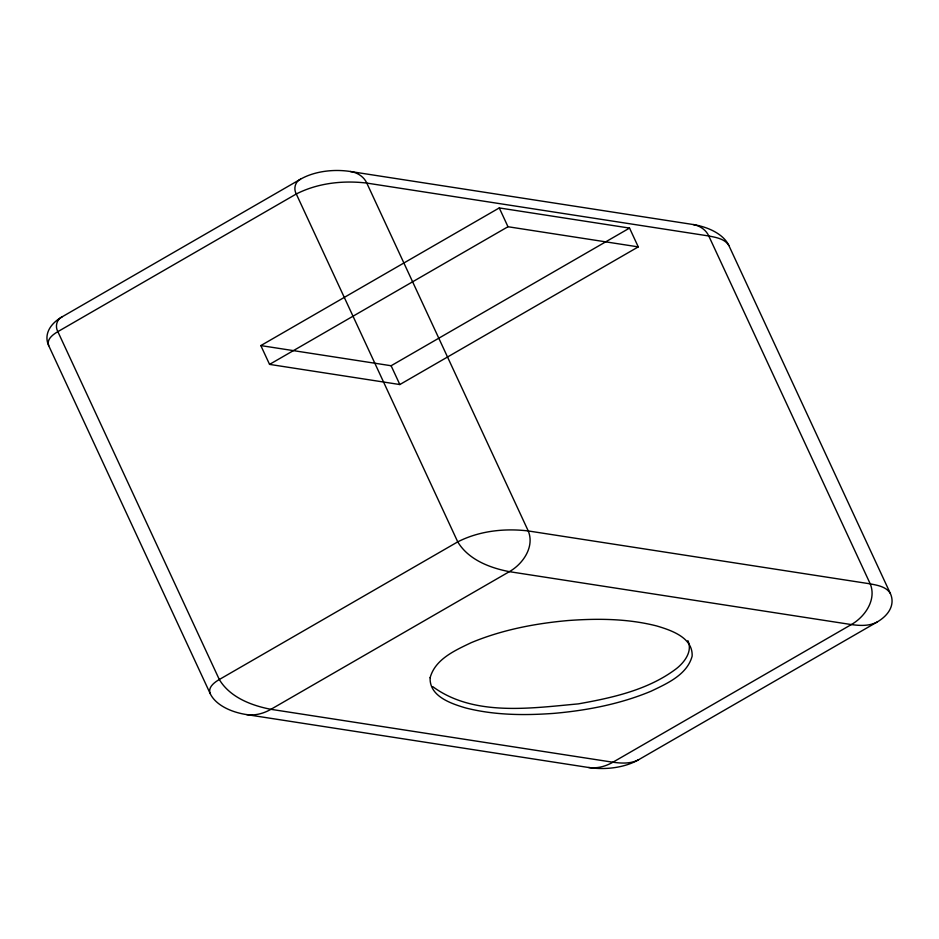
<?xml version="1.0" encoding="UTF-8"?>
<svg xmlns="http://www.w3.org/2000/svg" width="939" height="939" viewBox="0 0 939 939"><rect width="100%" height="100%" fill="white"/><g stroke="black" fill="none" stroke-linecap="round" stroke-linejoin="round"><path stroke-width="1.41" d="M728.84 245.478A51.622 29.802 0 0 0 692.336 224.398L350.353 171.497A51.622 29.802 0 0 0 300.492 179.208L62.068 316.866C56.598 319.46 54.955 326.549 57.854 331.643L219.303 679.519C229.961 697.348 251.417 705.541 270.925 709.321L612.909 762.222C621.395 763.395 630.691 763.912 638.508 759.792L876.932 622.134A51.622 29.802 0 0 0 890.289 593.342L728.84 245.478C724.732 238.729 715.905 237.403 708.781 235.982L366.797 183.082C343.017 180.241 317.793 183.023 296.29 193.986L57.854 331.643C53.124 334.413 46.246 339.308 48.711 345.658L210.16 693.522A51.622 29.802 0 0 0 246.664 714.602L588.647 767.503C597.04 768.748 605.643 766.4 612.909 762.222L851.333 624.564C864.948 616.864 876.768 599.716 870.23 583.858L708.781 235.982C705.999 229.797 699.778 225.689 693.205 224.55M300.492 179.208C295.022 181.802 293.379 188.892 296.29 193.986L457.739 541.862C468.385 559.691 489.841 567.895 509.361 571.663L851.333 624.564C859.831 625.738 869.115 626.254 876.932 622.134M260.831 345.587L499.266 207.93L629.541 228.083L638.262 246.887L399.838 384.544L269.563 364.391L260.831 345.587L391.117 365.741L629.541 228.083M269.563 364.391L507.987 226.733L638.262 246.887M246.664 714.602C255.056 715.847 263.659 713.499 270.925 709.321L509.361 571.663C522.964 563.963 534.796 546.815 528.246 530.946L366.797 183.082C363.886 176.602 357.254 172.459 350.353 171.497M432.703 686.609C473.726 716.856 530.864 708.159 578.283 703.886C612.392 697.794 648.239 689.977 676.409 668.638C684.508 662.253 692.853 651.314 687.864 640.621M890.289 593.342C886.17 586.605 877.366 585.267 870.23 583.858L528.246 530.946C504.466 528.117 479.242 530.887 457.739 541.862L219.303 679.519C214.585 682.277 207.695 687.184 210.16 693.522M499.266 207.93L507.987 226.733M391.117 365.741L399.838 384.544M48.711 345.658A51.622 29.802 0 0 1 62.068 316.866M638.508 759.792A51.622 29.802 0 0 1 588.647 767.503M430.132 677.712C429.205 696.351 451.143 703.651 465.674 707.947C494.524 715.307 524.678 715.518 554.198 713.347C587.274 710.4 620.362 704.027 651.114 691.186C667.066 683.51 687.066 674.824 692.137 656.161C693.052 637.534 671.127 630.233 656.596 625.926C627.745 618.578 597.591 618.355 568.072 620.538C534.995 623.484 501.896 629.858 471.155 642.699C455.204 650.363 435.203 659.061 430.132 677.712"/></g></svg>
